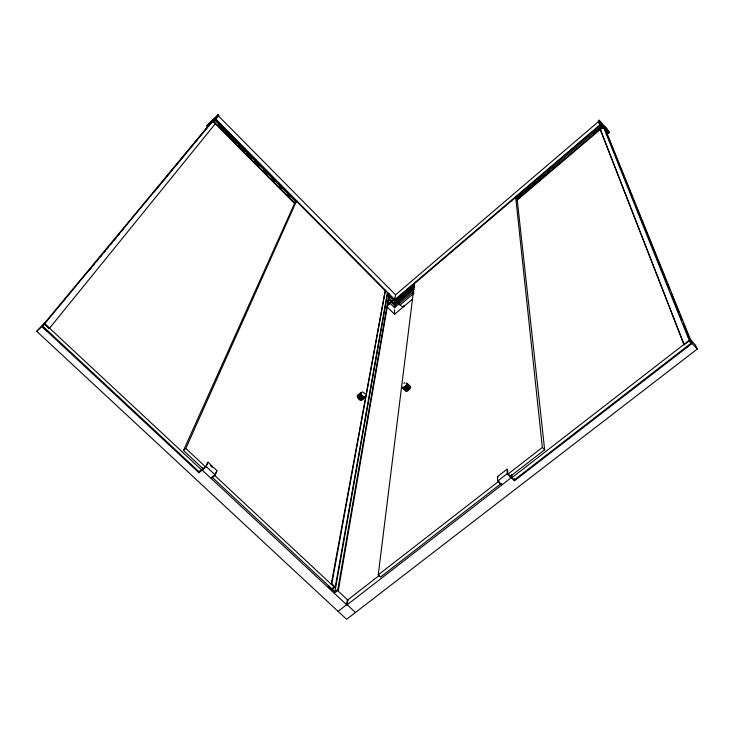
<?xml version="1.0" encoding="UTF-8"?>
<svg xmlns="http://www.w3.org/2000/svg" width="734" height="734" viewBox="0 0 734 734"><rect width="100%" height="100%" fill="white"/><g stroke="black" fill="none" stroke-linecap="round" stroke-linejoin="round"><path stroke-width="1.1" d="M394.47 309.766L394.571 314.308L412.48 299.114M394.745 313.161L394.571 314.308L387.497 307.197M501.368 483.339L380.524 577.034L378.239 574.869L414.499 282.856M347.421 599.696L346.613 604.743L338.08 611.358M202.942 467.943L202.107 469.999L346.898 605.009L347.705 599.962L379.533 575.263M388.515 297.536L394.663 303.72L394.975 301.757L414.6 285.04M347.999 599.733L347.191 604.779L355.449 612.477M387.891 301.068L394.534 307.757L394.846 305.775L414.159 289.352M394.727 298.05L394.415 300.004L600.843 124.055L599.522 120.734M394.791 299.683L395.562 294.829L598.65 121.477L599.999 124.771M392.873 299.637L392.176 301.913M328.878 586.099L328.291 586.567L334.025 591.916A1.239 1.055 10.7 0 0 335.768 592.026L338.429 589.952L389.433 294.279L387.589 295.82L386.662 295.655M334.906 591.723L337.851 589.42L389.075 293.921L387.213 295.518L334.906 591.723L332.318 589.319L335.273 587.007L387.488 292.316M331.823 583.787L385.368 290.178L331.236 584.255L331.823 583.787L335.273 587.007M211.181 478.458L215.273 474.999L216.952 470.65L207.933 462.218L205.786 466.585L202.868 469.063M213.557 119.55L41.838 326.447L198.905 472.714L206.19 466.521L207.933 462.218M42.737 326.125L199.373 472.035L201.703 470.054L202.566 467.934M198.905 472.714L199.62 470.98M203.593 469.228L183.491 450.474L185.821 448.465L296.71 200.657M183.491 450.474L295.701 200.951M44.737 324.327L49.261 328.538L215.337 123.716L212.493 121.211L211.025 122.615M215.824 119.156L218.915 115.477L218.163 114.715L209.952 122.624M690.575 339.714L695.447 345.081L697.3 349.017L346.613 619.285L36.7 331.282L44.701 323.758L215.759 117.449M89.53 270.094L90.988 268.323M93.181 265.671L94.64 263.91M96.824 261.258L98.283 259.487M100.475 256.836L101.934 255.074M104.118 252.423L105.586 250.652M107.045 248.89L108.504 247.119M110.687 244.468L112.146 242.706M114.339 240.055L115.798 238.284M117.981 235.642L119.44 233.871M121.633 231.219L123.092 229.458M154.14 191.858L165.086 178.61M166.545 176.848L168.728 174.197M170.187 172.435L172.38 169.783M173.839 168.013L186.234 153.002M187.693 151.241L189.877 148.589M191.335 146.818L193.528 144.176M194.987 142.405L197.171 139.754M198.63 137.992L200.822 135.34M202.281 133.579L203.74 131.808M205.924 129.156L207.383 127.395M208.456 126.101L213.566 119.917M218.163 114.715L214.695 118.734L385.552 291.059M36.7 331.282L44.737 322.951M207.676 125.019L206.676 126.138L207.401 125.578M207.346 125.33L208.318 124.33M208.034 124.587L209.135 123.477M208.924 123.67L210.098 122.514M211.089 121.505L212.282 120.33L213.034 121.092M212.365 122.477L216.08 118.936L215.319 118.165L209.373 123.835L210.135 124.606M46.682 330.961L42.444 326.483L45.022 323.978L201.703 470.054M49.261 328.538L44.701 323.758M208.392 124.752L209.548 123.651L210.309 124.413M207.612 125.45L208.649 124.477M209.153 125.514L207.805 126.698M599.118 120.22L600.54 123.798L607.302 131.138A7.505 0.67 49 0 0 609.394 132.496A7.505 0.67 49 0 0 605.926 127.762L599.118 120.22L598.293 120.927L599.696 124.514L603.302 128.459M391.883 300.481L389.194 304.454A6.56 1.551 -45 0 1 387.359 305.601M599.696 124.514L600.54 123.798M516.351 198.382L602.44 125.055L600.669 123.11L601.201 124.45L394.773 300.362L387.167 292.683M397.562 300.206L413.214 286.875M517.571 198.015L526.269 190.611M528.003 189.133L530.618 186.904M532.352 185.427L535.838 182.463M537.572 180.986L540.178 178.766M542.793 176.536L545.399 174.316M548.004 172.095L549.748 170.618M552.353 168.398L554.968 166.178M557.574 163.948L559.317 162.471M593.228 133.588L602.798 125.441L604.568 127.386L692.089 343.448L514.497 480.761L507.295 473.595L507.066 469.173L497.441 476.66L497.597 481.128L501.634 485.128M517.883 198.088L519.608 196.62M523.076 193.666L524.81 192.189M528.269 189.244L530.003 187.766M532.6 185.555L534.334 184.078M537.802 181.133L539.536 179.656M394.663 303.72L414.371 286.948M517.406 199.244L602.981 126.404L602.44 125.055M414.719 287.306L394.644 304.399L388.956 298.665M516.892 200.364L603.339 126.789M686.73 347.586L691.437 343.411L689.116 340.934L684.125 344.806L600.375 129.661L603.302 127.165M394.534 307.757L413.866 291.325M207.043 125.927L207.924 125.129M398.14 300.802L399.314 301.977L399.012 303.949L400.067 305.014L414.049 293.141M605.348 130.624L606.183 129.909A6.955 0.624 49 0 0 609.036 132.102A6.955 0.624 49 0 0 604.816 126.542M605.458 130.826L606.302 130.111M606.458 134.588L609.082 132.359M216.952 470.65L214.86 475.063L211.942 477.531M403.709 383.377L404.691 382.735M497.597 481.128L507.295 473.595M378.239 574.869L499.065 481.045M507.185 474.742L542.353 447.437L515.653 196.84M509.488 477.045L544.665 449.768L516.947 197.198M346.898 605.009L511.332 477.614L511.203 475.384M688.969 340.558L691.29 343.044L514.185 480.027L511.882 477.733L689.18 340.347L602.798 125.441M362.367 391.846L365.202 393.708M210.63 465.778L212.273 467.31M337.851 589.42L338.429 589.952M206.19 466.521L215.273 474.999M185.821 448.465L205.933 467.246M214.31 475.063L334.108 586.934L331.75 588.778L211.97 477.045M337.401 590.347L347.705 599.962M497.441 476.66L498.01 477.228M498.157 481.247L501.038 484.101M507.066 469.173L507.644 469.742L507.845 473.724L510.726 476.586M387.58 302.83L389.194 304.454M217.695 115.192L395.562 294.829M396.039 298.674L397.204 299.857L397.259 302.169M542.353 447.437L544.665 449.768M215.062 118.385L395.14 300.041M213.924 119.202L296.141 202.098M387.231 293.949L394.975 301.757M218.393 124.422L236.935 143.112M238.541 144.745L244.991 151.241M246.606 152.865L252.248 158.553M254.661 160.994L259.497 165.866M263.534 169.93L267.561 173.995M271.589 178.059L274.819 181.307M279.654 186.188L282.067 188.62M287.71 194.308L290.132 196.749M222.384 128.808L226.393 132.845M231.201 137.698L234.412 140.928M240.027 146.589L242.431 149.02M248.844 155.48L250.45 157.104M212.851 120.495L295.05 203.327M212.484 120.844L294.673 203.667M388.222 299.096L394.846 305.775M689.18 340.347L697.3 349.017M684.125 344.806L600.375 129.661M602.77 125.817L604.183 127.377L654.095 250.955M654.948 253.074L666.545 281.773M667.399 283.902L669.546 289.214M671.124 293.105L675.408 303.729M675.555 304.087L678.987 312.592M679.849 314.721L681.996 320.033M683.565 323.914L686.29 330.658M686.565 331.355L687.85 334.539M688.006 334.915L689.997 339.851M514.36 478.531L514.497 480.761M511.69 474.302L511.882 477.733M365.165 396.369A3.202 1.174 51 0 1 363.981 397.314A3.202 1.174 51 0 1 361.229 394.323A3.202 1.174 51 0 1 361.458 392.341M363.394 398.158A3.202 1.184 51 0 1 361.789 398.626A3.202 1.184 51 0 1 359.165 395.314A3.202 1.184 51 0 1 360.091 394.002M363.789 397.507A3.202 1.184 51 0 1 362.339 398.305A3.202 1.184 51 0 1 359.587 394.837A3.202 1.184 51 0 1 360.807 393.745M363.587 398.167A2.881 1.064 51 0 1 360.559 396.388A2.881 1.064 51 0 1 360.44 393.782M364.11 397.443A2.881 1.064 51 0 1 361.367 396.452A2.881 1.064 51 0 1 360.706 393.369M361.559 399.681A3.202 1.184 51 0 1 358.669 398.984A3.202 1.184 51 0 1 357.807 395.387M359.99 399.342A1.762 0.651 51 0 1 358.77 398.268M358.513 397.892A1.762 0.651 51 0 1 358.32 397.525M362.027 399.746A3.202 1.184 51 0 1 358.733 398.122A3.202 1.184 51 0 1 358.476 395.057M361.752 399.691A2.881 1.064 51 0 1 358.733 397.92A2.881 1.064 51 0 1 358.614 395.305A3.202 1.184 51 0 1 359.889 394.507M362.128 399.424A2.881 1.064 51 0 1 359.192 397.534A2.881 1.064 51 0 1 358.871 394.892M362.275 398.966A2.881 1.064 51 0 1 362.211 399.305M362.477 398.92A3.202 1.184 51 0 1 359.724 398.378A3.202 1.184 51 0 1 358.522 394.635M362.935 398.984A3.202 1.184 51 0 1 360.853 398.645A3.202 1.184 51 0 1 358.587 395.314M362.669 398.929A2.881 1.064 51 0 1 359.761 397.305A2.881 1.064 51 0 1 359.33 394.507M363.192 398.204A2.881 1.064 51 0 1 360.33 397.076A2.881 1.064 51 0 1 359.981 394.167M364.312 397.397A3.202 1.174 51 0 1 362.798 397.92A3.202 1.174 51 0 1 360.165 394.764A3.202 1.174 51 0 1 360.761 393.149M364.706 396.745A3.202 1.174 51 0 1 363.348 397.599A3.202 1.174 51 0 1 360.577 394.277A3.202 1.174 51 0 1 361.458 392.855M364.55 396.846A2.881 1.055 51 0 1 363.11 397.259A2.881 1.055 51 0 1 360.743 394.286A2.881 1.055 51 0 1 361.568 393.103M365.027 396.681A2.881 1.055 51 0 1 362.403 395.828A2.881 1.055 51 0 1 361.449 392.598M406.186 383.341A3.22 0.936 -45.9 0 1 406.966 384.313A3.22 0.936 -45.9 0 1 404.104 387.424A3.22 0.936 -45.9 0 1 402.59 387.258M408.177 384.974A3.211 0.945 -45.9 0 1 408.563 386.332A3.211 0.945 -45.9 0 1 405.581 389.341A3.211 0.945 -45.9 0 1 404.416 388.763M407.737 384.543A3.211 0.945 -45.9 0 1 408.067 385.992A3.211 0.945 -45.9 0 1 404.966 389.011A3.211 0.945 -45.9 0 1 404.104 388.066M407.774 384.708A2.89 0.844 -45.9 0 1 406.985 387.24A2.89 0.844 -45.9 0 1 404.085 388.726M407.746 384.313A2.89 0.844 -45.9 0 1 405.874 387.46A2.89 0.844 -45.9 0 1 403.691 387.956M409.921 386.708A3.211 0.945 -45.9 0 1 410.251 388.167A3.211 0.945 -45.9 0 1 407.15 391.176A3.211 0.945 -45.9 0 1 406.278 390.231M409.655 387.956A1.771 0.523 -45.9 0 1 409.223 388.827M408.783 389.341A1.771 0.523 -45.9 0 1 408.453 389.662M407.801 390.149A1.771 0.523 -45.9 0 1 407.086 390.167M409.242 386.378A3.211 0.945 -45.9 0 1 409.985 387.451A3.211 0.945 -45.9 0 1 406.985 390.589A3.211 0.945 -45.9 0 1 405.728 390.057M409.113 386.598A2.89 0.853 -45.9 0 1 409.82 387.479A2.89 0.853 -45.9 0 1 407.251 390.277A2.89 0.853 -45.9 0 1 405.874 390.121M409.251 385.983A2.89 0.853 -45.9 0 1 407.765 389.075A2.89 0.853 -45.9 0 1 405.507 389.479M409.26 385.772A3.211 0.945 -45.9 0 1 409.251 387.497A3.211 0.945 -45.9 0 1 406.186 390.35A3.211 0.945 -45.9 0 1 405.407 389.369M408.37 385.506A3.211 0.945 -45.9 0 1 409.159 386.488A3.211 0.945 -45.9 0 1 406.297 389.598A3.211 0.945 -45.9 0 1 404.773 389.424M408.453 385.634A2.89 0.853 -45.9 0 1 407.856 388.112A2.89 0.853 -45.9 0 1 404.966 389.442M408.517 385.13A2.89 0.844 -45.9 0 1 406.755 388.332A2.89 0.844 -45.9 0 1 404.636 388.616M407.058 384.212A3.211 0.936 -45.9 0 1 407.792 385.277A3.211 0.936 -45.9 0 1 404.792 388.414A3.211 0.936 -45.9 0 1 403.544 387.891M403.223 387.203A3.211 0.936 -45.9 0 0 404.003 388.185A3.211 0.936 -45.9 0 0 407.058 385.322A3.211 0.936 -45.9 0 0 407.076 383.607A2.89 0.844 -45.9 0 1 404.856 386.717A2.89 0.844 -45.9 0 1 402.773 387.268M407.067 383.818A2.89 0.844 -45.9 0 1 405.572 386.901A2.89 0.844 -45.9 0 1 403.324 387.313M406.269 383.469A2.89 0.844 -45.9 0 1 406.939 383.533M608.559 133.193A7.505 0.679 49 0 1 606.467 131.854M608.247 133.074A6.955 0.633 49 0 1 606.266 131.56M403.893 305.399A6.569 1.973 49.8 0 1 400.067 305.014"/></g></svg>
